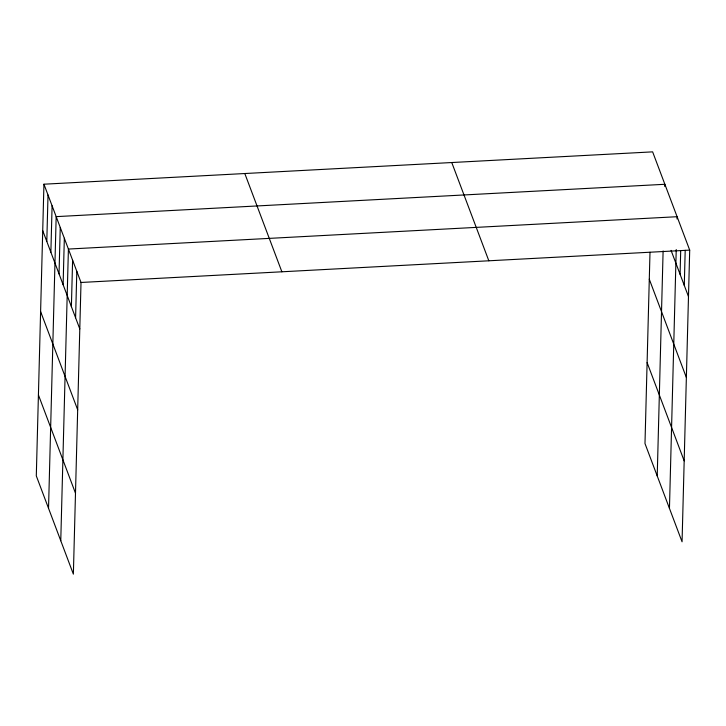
<?xml version="1.0" encoding="UTF-8"?>
<svg xmlns="http://www.w3.org/2000/svg" width="726" height="726" viewBox="0 0 726 726"><rect width="100%" height="100%" fill="white"/><g stroke="black" fill="none" stroke-linecap="round" stroke-linejoin="round"><path stroke-width="1.09" d="M43.941 184.204L36.3 475.884L73.371 574.139L81.013 282.468L43.941 184.204L652.629 151.861L689.7 250.116L682.059 541.796L644.987 443.532L649.997 252.249M46.8 241.449L48.016 195.013M50.874 252.258L52.09 205.821M48.533 508.309L56.174 216.629L664.862 184.286L664.798 186.555M59.033 273.874L60.249 227.438M63.117 284.683L64.333 238.246M60.766 540.734L68.407 249.054L677.095 216.711L677.031 218.98M71.393 306.626L72.609 260.198M75.595 317.77L76.811 271.333M657.221 475.957L663.11 250.951M669.454 508.382L676.233 249.553M680.08 274.283L680.707 250.497M684.282 285.418L685.199 250.307M81.013 282.468L689.7 250.116M671.06 250.37L688.484 296.553M649.289 279.229L686.36 377.484M647.111 362.601L684.182 460.865M451.763 162.533L488.834 260.797M244.807 173.532L281.879 271.796M42.725 230.641L79.796 328.905M40.602 311.572L77.682 409.827M38.424 394.953L75.495 493.208"/></g></svg>
